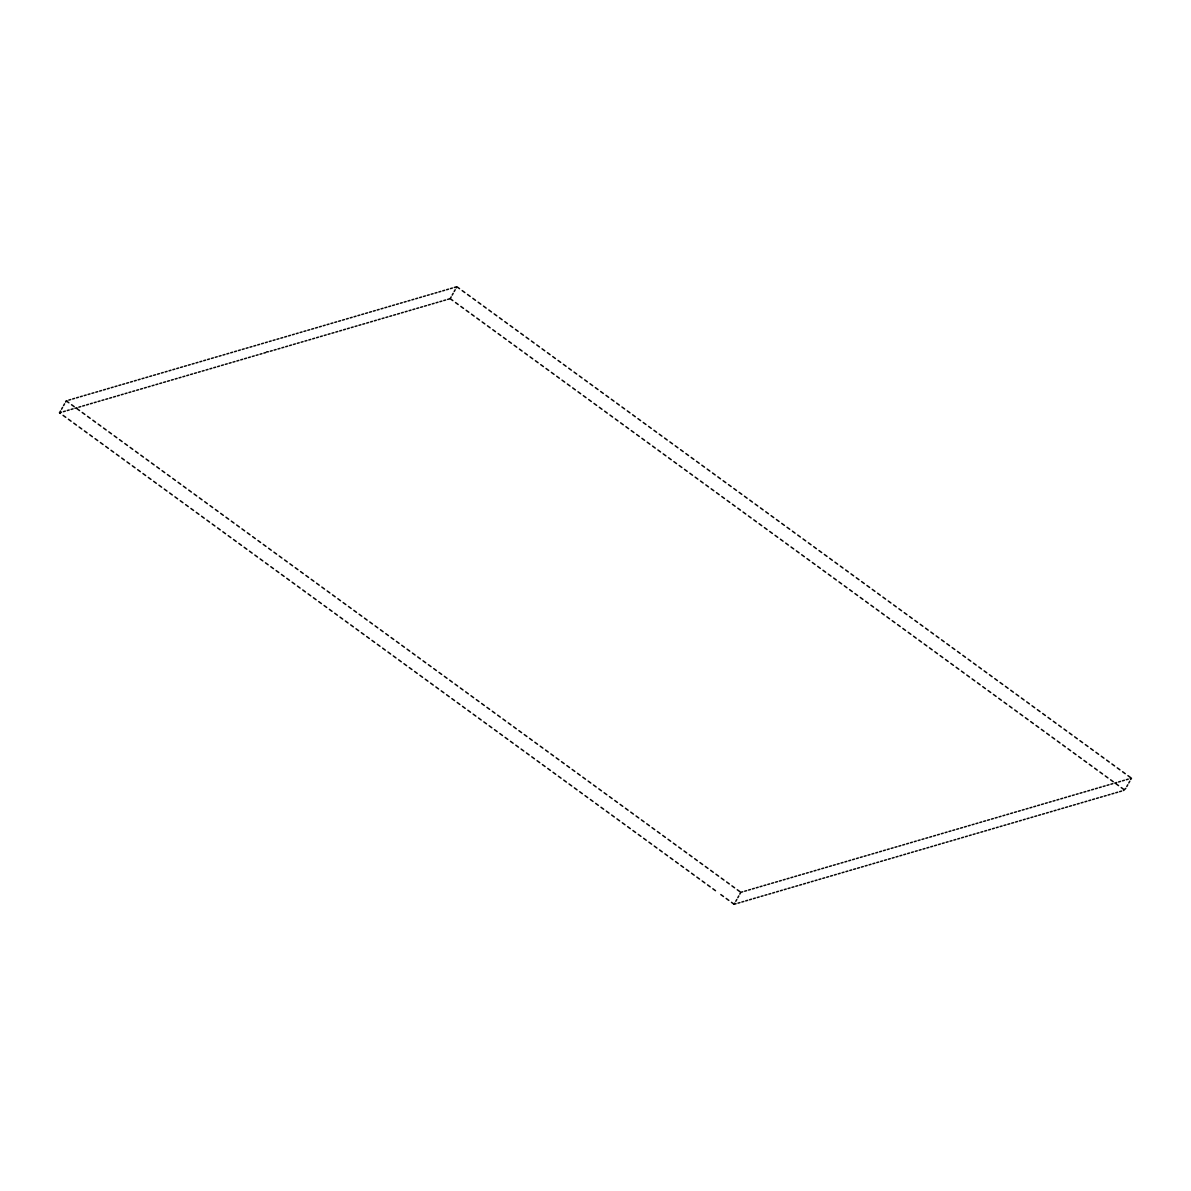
<?xml version="1.0" encoding="UTF-8"?>
<svg xmlns="http://www.w3.org/2000/svg" width="1191" height="1191" viewBox="0 0 1191 1191"><rect width="100%" height="100%" fill="white"/><g stroke="black" fill="none" stroke-linecap="round" stroke-linejoin="round"><path stroke-width="1.5" d="M60.443 413.441L59.55 412.786L60.547 410.999M61.56 409.213L62.557 407.411M63.555 405.625L64.552 403.838M65.565 402.037L66.86 400.652M266.769 351.762L268.362 351.792M451.195 296.872L450.183 298.673L452.848 300.608M452.193 295.085L453.19 293.299M454.188 291.497L455.2 289.711M456.198 287.924L456.868 286.733L459.532 288.669M731.468 902.331L734.132 904.267L734.802 903.076M735.8 901.289L736.812 899.503M737.81 897.701L738.807 895.915M739.805 894.128L740.817 892.327L742.737 891.761M1125.778 788.368L1123.485 790.526M1126.775 786.566L1127.773 784.78M1128.785 782.993L1129.783 781.192M1130.78 779.405L1131.45 778.214L1130.17 778.586M68.795 400.102L70.716 399.536M72.651 398.97L74.571 398.404M76.507 397.839L78.427 397.288M80.363 396.722L82.283 396.156M84.219 395.591L86.139 395.025M88.074 394.459L89.995 393.908M91.93 393.343L93.851 392.777M95.786 392.211L97.707 391.645M99.627 391.08L101.563 390.529M103.483 389.963L105.418 389.397M107.339 388.832L109.274 388.266M111.195 387.715L113.13 387.149M115.051 386.584L116.986 386.018M118.906 385.452L120.842 384.887M122.762 384.336L124.698 383.77M126.618 383.204L128.554 382.639M130.474 382.073L132.395 381.522M134.33 380.956L136.25 380.391M138.186 379.825L140.106 379.259M142.042 378.693L143.962 378.142M145.898 377.577L147.818 377.011M149.753 376.445L151.674 375.88M153.609 375.314L155.53 374.763M157.465 374.197L159.386 373.632M161.321 373.066L163.241 372.5M165.162 371.949L167.097 371.384M169.018 370.818L170.953 370.252M172.874 369.686L174.809 369.121M176.73 368.57L178.665 368.004M180.585 367.438L182.521 366.873M184.441 366.307L186.377 365.741M188.297 365.19L190.232 364.625M192.153 364.059L194.088 363.493M196.009 362.927L197.929 362.377M199.865 361.811L201.785 361.245M203.721 360.679L205.641 360.114M207.576 359.548L209.497 358.997M211.432 358.431L213.353 357.866M215.288 357.3L217.209 356.734M219.144 356.169L221.064 355.618M223 355.052L224.92 354.486M226.856 353.921L228.776 353.355M230.697 352.804L232.632 352.238M234.553 351.673L236.488 351.107M238.408 350.541L240.344 349.975M242.264 349.425L244.2 348.859M246.12 348.293L248.056 347.727M249.976 347.162L251.911 346.596M253.832 346.045L255.767 345.479M257.688 344.914L259.623 344.348M261.544 343.782L263.464 343.231M265.399 342.666L267.32 342.1M269.255 341.534L271.176 340.968M273.111 340.403L275.032 339.852M276.967 339.286L278.888 338.72M280.823 338.155L282.743 337.589M284.679 337.023L286.599 336.472M288.535 335.907L290.455 335.341M292.391 334.775L294.311 334.209M296.231 333.659L298.167 333.093M300.087 332.527L302.023 331.961M303.943 331.396L305.879 330.83M307.799 330.279L309.734 329.713M311.655 329.148L313.59 328.582M315.511 328.016L317.446 327.451M319.367 326.9L321.302 326.334M323.223 325.768L325.158 325.203M327.078 324.637L328.999 324.086M330.934 323.52L332.855 322.955M334.79 322.389L336.711 321.823M338.646 321.257L340.566 320.707M342.502 320.141L344.422 319.575M346.358 319.009L348.278 318.444M350.214 317.878L352.134 317.327M354.069 316.761L355.99 316.196M357.925 315.63L359.846 315.064M361.766 314.513L363.702 313.948M365.622 313.382L367.557 312.816M369.478 312.25L371.413 311.685M373.334 311.134L375.269 310.568M377.19 310.002L379.125 309.437M381.046 308.871L382.981 308.305M384.901 307.754L386.837 307.189M388.757 306.623L390.693 306.057M392.613 305.491L394.534 304.941M396.469 304.375L398.39 303.809M400.325 303.243L402.245 302.678M404.181 302.112L406.101 301.561M408.037 300.995L409.957 300.43M411.892 299.864L413.813 299.298M415.748 298.747L417.669 298.182M419.604 297.616L421.525 297.05M423.46 296.485L425.381 295.919M427.301 295.368L429.236 294.802M431.157 294.237L433.092 293.671M435.013 293.105L436.948 292.539M438.869 291.989L440.804 291.423M442.724 290.857L444.66 290.291M446.58 289.726L448.516 289.175M450.436 288.609L452.372 288.043M454.292 287.478L456.227 286.912M59.55 412.786L61.47 412.22M63.406 411.669L65.326 411.103M67.262 410.538L69.182 409.972M71.118 409.406L73.038 408.855M74.973 408.29L76.894 407.724M78.829 407.158L80.75 406.593M82.685 406.027L84.606 405.476M86.541 404.91L88.462 404.345M90.397 403.779L92.317 403.213M94.238 402.647L96.173 402.096M98.094 401.531L100.029 400.965M101.95 400.399L103.885 399.834M105.805 399.283L107.741 398.717M109.661 398.151L111.597 397.586M113.517 397.02L115.453 396.454M117.373 395.903L119.308 395.338M121.229 394.772L123.164 394.206M125.085 393.64L127.005 393.075M128.941 392.524L130.861 391.958M132.797 391.392L134.717 390.827M136.652 390.261L138.573 389.71M140.508 389.144L142.429 388.579M144.364 388.013L146.285 387.447M148.22 386.881L150.14 386.331M152.076 385.765L153.996 385.199M155.932 384.633L157.852 384.068M159.773 383.502L161.708 382.951M163.629 382.385L165.564 381.82M167.484 381.254L169.42 380.688M171.34 380.137L173.276 379.572M175.196 379.006L177.131 378.44M179.052 377.875L180.987 377.309M182.908 376.758L184.843 376.192M186.764 375.627L188.699 375.061M190.62 374.495L192.54 373.944M194.475 373.379L196.396 372.813M198.331 372.247L200.252 371.681M202.187 371.116L204.108 370.565M206.043 369.999L207.963 369.433M209.899 368.868L211.819 368.302M213.755 367.736L215.675 367.185M217.611 366.62L219.531 366.054M221.466 365.488L223.387 364.922M225.307 364.372L227.243 363.806M229.163 363.24L231.099 362.674M233.019 362.109L234.955 361.543M236.875 360.992L238.81 360.426M240.731 359.861L242.666 359.295M244.587 358.729L246.522 358.163M248.443 357.613L250.378 357.047M252.298 356.481L254.234 355.915M256.154 355.35L258.075 354.799M260.01 354.233L261.931 353.667M263.866 353.102L265.787 352.536M270.283 351.226L272.218 350.66M274.138 350.094L276.074 349.544M277.994 348.978L279.93 348.412M281.85 347.846L283.786 347.281M285.706 346.715L287.641 346.164M289.562 345.598L291.497 345.033M293.418 344.467L295.353 343.901M297.274 343.336L299.194 342.785M301.129 342.219L303.05 341.653M304.985 341.088L306.906 340.522M308.841 339.971L310.762 339.405M312.697 338.839L314.618 338.274M316.553 337.708L318.473 337.142M320.409 336.591L322.329 336.026M324.265 335.46L326.185 334.894M328.12 334.329L330.041 333.763M331.961 333.212L333.897 332.646M335.817 332.081L337.753 331.515M339.673 330.949L341.609 330.398M343.529 329.833L345.464 329.267M347.385 328.701L349.32 328.135M351.241 327.57L353.176 327.019M355.097 326.453L357.032 325.887M358.953 325.322L360.888 324.756M362.808 324.19L364.729 323.639M366.664 323.074L368.585 322.508M370.52 321.942L372.441 321.376M374.376 320.826L376.296 320.26M378.232 319.694L380.152 319.128M382.088 318.563L384.008 317.997M385.944 317.446L387.864 316.88M389.799 316.315L391.72 315.749M393.655 315.183L395.576 314.618M397.496 314.067L399.432 313.501M401.352 312.935L403.287 312.37M405.208 311.804L407.143 311.253M409.064 310.687L410.999 310.122M412.92 309.556L414.855 308.99M416.776 308.424L418.711 307.874M420.631 307.308L422.567 306.742M424.487 306.176L426.423 305.611M428.343 305.045L430.264 304.494M432.199 303.928L434.12 303.363M436.055 302.797L437.975 302.231M439.911 301.68L441.831 301.115M443.767 300.549L445.687 299.983M447.622 299.417L449.543 298.852M744.673 891.21L746.593 890.645M748.529 890.079L750.449 889.513M752.37 888.948L754.305 888.382M756.225 887.831L758.161 887.265M760.081 886.7L762.017 886.134M763.937 885.568L765.873 885.002M767.793 884.451L769.728 883.886M771.649 883.32L773.584 882.754M775.505 882.189L777.44 881.638M779.361 881.072L781.296 880.506M783.216 879.941L785.137 879.375M787.072 878.809L788.993 878.258M790.928 877.693L792.849 877.127M794.784 876.561L796.705 875.995M798.64 875.43L800.56 874.879M802.496 874.313L804.416 873.747M806.352 873.182L808.272 872.616M810.208 872.065L812.128 871.499M814.063 870.934L815.984 870.368M817.904 869.802L819.84 869.236M821.76 868.686L823.696 868.12M825.616 867.554L827.551 866.988M829.472 866.423L831.407 865.857M833.328 865.306L835.263 864.74M837.184 864.175L839.119 863.609M841.04 863.043L842.975 862.492M844.895 861.927L846.831 861.361M848.751 860.795L850.672 860.23M852.607 859.664L854.528 859.113M856.463 858.547L858.383 857.982M860.319 857.416L862.239 856.85M864.175 856.299L866.095 855.733M868.031 855.168L869.951 854.602M871.886 854.036L873.807 853.471M875.742 852.92L877.663 852.354M879.598 851.788L881.519 851.223M883.439 850.657L885.375 850.091M887.295 849.54L889.23 848.975M891.151 848.409L893.086 847.843M895.007 847.277L896.942 846.727M898.863 846.161L900.798 845.595M902.718 845.029L904.654 844.464M906.574 843.898L908.51 843.347M910.43 842.781L912.366 842.216M914.286 841.65L916.207 841.084M918.142 840.518L920.062 839.968M921.998 839.402L923.918 838.836M925.854 838.27L927.774 837.705M929.709 837.154L931.63 836.588M933.565 836.022L935.486 835.457M937.421 834.891L939.342 834.325M941.277 833.774L943.198 833.209M945.133 832.643L947.053 832.077M948.974 831.512L950.909 830.946M952.83 830.395L954.765 829.829M956.686 829.264L958.621 828.698M960.542 828.132L962.477 827.581M964.397 827.016L966.333 826.45M968.253 825.884L970.189 825.318M972.109 824.753L974.044 824.202M975.965 823.636L977.9 823.07M979.821 822.505L981.741 821.939M983.677 821.373L985.597 820.822M987.533 820.257L989.453 819.691M991.388 819.125L993.309 818.559M995.244 818.009L997.165 817.443M999.1 816.877L1001.021 816.311M1002.956 815.746L1004.876 815.18M1006.812 814.629L1008.732 814.063M1010.668 813.498L1012.588 812.932M1014.509 812.366L1016.444 811.8M1018.365 811.25L1020.3 810.684M1022.22 810.118L1024.156 809.552M1026.076 808.987L1028.012 808.436M1029.932 807.87L1031.868 807.304M1033.788 806.739L1035.723 806.173M1037.644 805.607L1039.579 805.056M1041.5 804.491L1043.435 803.925M1045.356 803.359L1047.276 802.794M1049.211 802.228L1051.132 801.677M1053.067 801.111L1054.988 800.546M1056.923 799.98L1058.844 799.414M1060.779 798.863L1062.7 798.298M1064.635 797.732L1066.555 797.166M1068.491 796.6L1070.411 796.035M1072.347 795.484L1074.267 794.918M1076.202 794.352L1078.123 793.787M1080.043 793.221L1081.979 792.655M1083.899 792.104L1085.835 791.539M1087.755 790.973L1089.691 790.407M1091.611 789.841L1093.546 789.291M1095.467 788.725L1097.402 788.159M1099.323 787.593L1101.258 787.028M1103.179 786.462L1105.114 785.911M1107.034 785.345L1108.97 784.78M1110.89 784.214L1112.811 783.648M1114.746 783.082L1116.667 782.532M1118.602 781.966L1120.523 781.4M1122.458 780.834L1124.378 780.269M1126.314 779.718L1128.234 779.152M734.132 904.267L736.068 903.716M737.988 903.15L739.924 902.584M741.844 902.019L743.78 901.453M745.7 900.887L747.635 900.336M749.556 899.771L751.491 899.205M753.412 898.639L755.332 898.074M757.268 897.523L759.188 896.957M761.123 896.391L763.044 895.826M764.979 895.26L766.9 894.694M768.835 894.143L770.756 893.578M772.691 893.012L774.612 892.446M776.547 891.88L778.467 891.315M780.403 890.764L782.323 890.198M784.259 889.632L786.179 889.067M788.1 888.501L790.035 887.95M791.955 887.384L793.891 886.819M795.811 886.253L797.747 885.687M799.667 885.121L801.603 884.571M803.523 884.005L805.458 883.439M807.379 882.873L809.314 882.308M811.235 881.742L813.17 881.191M815.091 880.625L817.026 880.06M818.946 879.494L820.867 878.928M822.802 878.377L824.723 877.812M826.658 877.246L828.579 876.68M830.514 876.114L832.435 875.549M834.37 874.998L836.29 874.432M838.226 873.866L840.146 873.301M842.082 872.735L844.002 872.169M845.938 871.618L847.858 871.053M849.793 870.487L851.714 869.921M853.634 869.356L855.57 868.805M857.49 868.239L859.426 867.673M861.346 867.108L863.281 866.542M865.202 865.976L867.137 865.425M869.058 864.86L870.993 864.294M872.914 863.728L874.849 863.162M876.77 862.597L878.705 862.046M880.625 861.48L882.561 860.914M884.481 860.349L886.402 859.783M888.337 859.232L890.258 858.666M892.193 858.101L894.113 857.535M896.049 856.969L897.969 856.403M899.905 855.853L901.825 855.287M903.761 854.721L905.681 854.155M907.616 853.59L909.537 853.024M911.472 852.473L913.393 851.907M915.328 851.342L917.249 850.776M919.169 850.21L921.105 849.659M923.025 849.094L924.96 848.528M926.881 847.962L928.816 847.397M930.737 846.831L932.672 846.28M934.593 845.714L936.528 845.148M938.448 844.583L940.384 844.017M942.304 843.451L944.24 842.9M946.16 842.335L948.096 841.769M950.016 841.203L951.937 840.638M953.872 840.087L955.792 839.521M957.728 838.955L959.648 838.39M961.584 837.824L963.504 837.258M965.439 836.707L967.36 836.142M969.295 835.576L971.216 835.01M973.151 834.444L975.072 833.879M977.007 833.328L978.928 832.762M980.863 832.196L982.783 831.631M984.704 831.065L986.639 830.514M988.56 829.948L990.495 829.383M992.416 828.817L994.351 828.251M996.272 827.685L998.207 827.135M1000.127 826.569L1002.063 826.003M1003.983 825.437L1005.919 824.872M1007.839 824.321L1009.774 823.755M1011.695 823.189L1013.63 822.624M1015.551 822.058L1017.471 821.492M1019.407 820.941L1021.327 820.376M1023.263 819.81L1025.183 819.244M1027.118 818.679L1029.039 818.113M1030.974 817.562L1032.895 816.996M1034.83 816.43L1036.751 815.865M1038.686 815.299L1040.606 814.748M1042.542 814.182L1044.462 813.617M1046.398 813.051L1048.318 812.485M1050.239 811.92L1052.174 811.369M1054.095 810.803L1056.03 810.237M1057.95 809.672L1059.886 809.106M1061.806 808.54L1063.742 807.989M1065.662 807.424L1067.598 806.858M1069.518 806.292L1071.453 805.726M1073.374 805.176L1075.309 804.61M1077.23 804.044L1079.165 803.478M1081.086 802.913L1083.006 802.347M1084.941 801.796L1086.862 801.23M1088.797 800.665L1090.718 800.099M1092.653 799.533L1094.574 798.967M1096.509 798.417L1098.43 797.851M1100.365 797.285L1102.285 796.719M1104.221 796.154L1106.141 795.603M1108.077 795.037L1109.997 794.471M1111.932 793.906L1113.853 793.34M1115.773 792.774L1117.709 792.223M1119.629 791.658L1121.565 791.092M462.182 290.604L464.847 292.554M467.512 294.49L470.177 296.425M472.842 298.36L475.507 300.311M478.172 302.246L480.822 304.181M483.486 306.132L486.151 308.067M488.816 310.002L491.481 311.953M494.146 313.888L496.811 315.823M499.476 317.774L502.126 319.709M504.79 321.644L507.455 323.595M510.12 325.53L512.785 327.465M515.45 329.416L518.115 331.351M520.765 333.286L523.43 335.222M526.094 337.172L528.759 339.107M531.424 341.043L534.089 342.993M536.754 344.928L539.404 346.864M542.069 348.814L544.734 350.75M547.398 352.685L550.063 354.635M552.728 356.571L555.393 358.506M558.058 360.456L560.708 362.392M563.373 364.327L566.038 366.277M568.702 368.213L571.367 370.148M574.032 372.083L576.697 374.034M579.347 375.969L582.012 377.904M584.677 379.855L587.342 381.79M590.007 383.725L592.671 385.676M595.336 387.611L597.986 389.546M600.651 391.497L603.316 393.432M605.981 395.367L608.646 397.318M611.311 399.253L613.975 401.188M616.64 403.124L619.29 405.074M621.955 407.009L624.62 408.945M627.285 410.895L629.95 412.83M632.615 414.766L635.279 416.716M637.929 418.651L640.594 420.587M643.259 422.537L645.924 424.472M648.589 426.408L651.254 428.358M653.919 430.293L656.583 432.229M659.233 434.179L661.898 436.114M664.563 438.05L667.228 439.985M669.893 441.935L672.558 443.871M675.223 445.806L677.873 447.756M680.537 449.692L683.202 451.627M685.867 453.577L688.532 455.513M691.197 457.448L693.862 459.398M696.512 461.334L699.177 463.269M701.841 465.219L704.506 467.155M707.171 469.09L709.836 471.04M712.501 472.976L715.166 474.911M717.816 476.847L720.481 478.797M723.145 480.732L725.81 482.668M728.475 484.618L731.14 486.553M733.805 488.489L736.455 490.439M739.12 492.374L741.785 494.31M744.449 496.26L747.114 498.195M749.779 500.131L752.444 502.081M755.094 504.016L757.759 505.952M760.424 507.887L763.089 509.837M765.753 511.773L768.418 513.708M771.083 515.658L773.748 517.594M776.398 519.529L779.063 521.479M781.728 523.415L784.393 525.35M787.057 527.3L789.722 529.236M792.387 531.171L795.037 533.121M797.702 535.057L800.367 536.992M803.032 538.942L805.697 540.878M808.361 542.813L811.026 544.749M813.691 546.699L816.341 548.634M819.006 550.57L821.671 552.52M824.336 554.455L827.001 556.391M829.665 558.341L832.33 560.276M834.98 562.212L837.645 564.162M840.31 566.097L842.975 568.033M845.64 569.983L848.305 571.918M850.97 573.854L853.619 575.804M856.284 577.739L858.949 579.675M861.614 581.61L864.279 583.56M866.944 585.496L869.609 587.431M872.274 589.381L874.923 591.317M877.588 593.252L880.253 595.202M882.918 597.138L885.583 599.073M888.248 601.023L890.913 602.959M893.563 604.894L896.227 606.844M898.892 608.78L901.557 610.715M904.222 612.65L906.887 614.601M909.552 616.536L912.202 618.471M914.867 620.422L917.532 622.357M920.196 624.292L922.861 626.243M925.526 628.178L928.191 630.113M930.856 632.064L933.506 633.999M936.171 635.934L938.836 637.885M941.5 639.82L944.165 641.755M946.83 643.706L949.495 645.641M952.145 647.576L954.81 649.512M957.475 651.462L960.14 653.397M962.804 655.333L965.469 657.283M968.134 659.219L970.799 661.154M973.449 663.104L976.114 665.04M978.779 666.975L981.444 668.925M984.108 670.861L986.773 672.796M989.438 674.746L992.088 676.682M994.753 678.617L997.418 680.567M1000.083 682.503L1002.748 684.438M1005.412 686.373L1008.077 688.324M1010.727 690.259L1013.392 692.194M1016.057 694.145L1018.722 696.08M1021.387 698.015L1024.052 699.966M1026.716 701.901L1029.381 703.836M1032.031 705.787L1034.696 707.722M1037.361 709.657L1040.026 711.608M1042.691 713.543L1045.356 715.478M1048.02 717.414L1050.67 719.364M1053.335 721.299L1056 723.235M1058.665 725.185L1061.33 727.12M1063.995 729.056L1066.66 731.006M1069.31 732.941L1071.974 734.877M1074.639 736.827L1077.304 738.762M1079.969 740.698L1082.634 742.648M1085.299 744.583L1087.964 746.519M1090.614 748.469L1093.278 750.404M1095.943 752.34L1098.608 754.275M1101.273 756.225L1103.938 758.161M1106.603 760.096L1109.253 762.046M1111.918 763.982L1114.582 765.917M1117.247 767.867L1119.912 769.803M1122.577 771.738L1125.242 773.688M1127.907 775.624L1130.557 777.559M455.513 302.544L458.178 304.494M460.843 306.429L463.507 308.365M466.172 310.315L468.822 312.25M471.487 314.186L474.152 316.136M476.817 318.071L479.482 320.007M482.147 321.957L484.811 323.892M487.461 325.828L490.126 327.778M492.791 329.713L495.456 331.649M498.121 333.584L500.786 335.534M503.451 337.47L506.115 339.405M508.765 341.355L511.43 343.291M514.095 345.226L516.76 347.176M519.425 349.112L522.09 351.047M524.755 352.998L527.405 354.933M530.069 356.868L532.734 358.819M535.399 360.754L538.064 362.689M540.729 364.64L543.394 366.575M546.044 368.51L548.709 370.446M551.373 372.396L554.038 374.331M556.703 376.267L559.368 378.217M562.033 380.152L564.698 382.088M567.348 384.038L570.013 385.973M572.677 387.909L575.342 389.859M578.007 391.794L580.672 393.73M583.337 395.68L585.987 397.615M588.652 399.551L591.317 401.486M593.981 403.436L596.646 405.372M599.311 407.307L601.976 409.257M604.626 411.193L607.291 413.128M609.956 415.078L612.621 417.014M615.285 418.949L617.95 420.899M620.615 422.835L623.28 424.77M625.93 426.72L628.595 428.656M631.26 430.591L633.925 432.541M636.59 434.477L639.254 436.412M641.919 438.348L644.569 440.298M647.234 442.233L649.899 444.169M652.564 446.119L655.229 448.054M657.894 449.99L660.558 451.94M663.223 453.875L665.873 455.811M668.538 457.761L671.203 459.696M673.868 461.632L676.533 463.582M679.198 465.517L681.862 467.453M684.512 469.403L687.177 471.338M689.842 473.274L692.507 475.209M695.172 477.159L697.837 479.095M700.502 481.03L703.152 482.98M705.816 484.916L708.481 486.851M711.146 488.801L713.811 490.737M716.476 492.672L719.141 494.622M721.806 496.558L724.456 498.493M727.12 500.443L729.785 502.379M732.45 504.314L735.115 506.249M737.78 508.2L740.445 510.135M743.095 512.07L745.76 514.021M748.424 515.956L751.089 517.891M753.754 519.842L756.419 521.777M759.084 523.712L761.734 525.663M764.399 527.598L767.064 529.533M769.728 531.484L772.393 533.419M775.058 535.355L777.723 537.305M780.388 539.24L783.038 541.176M785.703 543.111L788.368 545.061M791.032 546.997L793.697 548.932M796.362 550.882L799.027 552.818M801.677 554.753L804.342 556.703M807.007 558.639L809.672 560.574M812.336 562.524L815.001 564.46M817.666 566.395L820.331 568.345M822.981 570.281L825.646 572.216M828.311 574.166L830.976 576.102M833.64 578.037L836.305 579.972M838.97 581.923L841.62 583.858M844.285 585.793L846.95 587.744M849.615 589.679L852.28 591.614M854.944 593.565L857.609 595.5M860.259 597.435L862.924 599.386M865.589 601.321L868.254 603.256M870.919 605.207L873.584 607.142M876.248 609.077L878.913 611.013M881.563 612.963L884.228 614.898M886.893 616.834L889.558 618.784M892.223 620.719L894.888 622.655M897.552 624.605L900.202 626.54M902.867 628.476L905.532 630.426M908.197 632.361L910.862 634.297M913.527 636.247L916.192 638.182M918.842 640.118L921.506 642.068M924.171 644.003L926.836 645.939M929.501 647.874L932.166 649.824M934.831 651.76L937.496 653.695M940.146 655.645L942.81 657.581M945.475 659.516L948.14 661.467M950.805 663.402L953.47 665.337M956.135 667.288L958.785 669.223M961.45 671.158L964.115 673.109M966.779 675.044L969.444 676.979M972.109 678.93L974.774 680.865M977.439 682.8L980.089 684.736M982.754 686.686L985.419 688.621M988.083 690.557L990.748 692.507M993.413 694.442L996.078 696.378M998.728 698.328L1001.393 700.263M1004.058 702.199L1006.723 704.149M1009.387 706.084L1012.052 708.02M1014.717 709.97L1017.367 711.905M1020.032 713.841L1022.697 715.776M1025.362 717.726L1028.027 719.662M1030.691 721.597L1033.356 723.547M1036.021 725.483L1038.671 727.418M1041.336 729.368L1044.001 731.304M1046.666 733.239L1049.331 735.189M1051.995 737.125L1054.66 739.06M1057.31 741.01L1059.975 742.946M1062.64 744.881L1065.305 746.831M1067.97 748.767L1070.635 750.702M1073.299 752.638L1075.949 754.588M1078.614 756.523L1081.279 758.459M1083.944 760.409L1086.609 762.344M1089.274 764.28L1091.939 766.23M1094.603 768.165L1097.253 770.101M1099.918 772.051L1102.583 773.986M1105.248 775.922L1107.913 777.872M1110.578 779.807L1113.243 781.743M1115.893 783.693L1118.557 785.628M1121.222 787.564L1123.887 789.499M66.22 400.846L68.884 402.781M71.549 404.732L74.214 406.667M76.879 408.602L79.544 410.553M82.209 412.488L84.859 414.423M87.524 416.374L90.188 418.309M92.853 420.244L95.518 422.195M98.183 424.13L100.848 426.065M103.498 428.016L106.163 429.951M108.828 431.886L111.492 433.822M114.157 435.772L116.822 437.707M119.487 439.643L122.137 441.593M124.802 443.528L127.467 445.464M130.132 447.414L132.797 449.349M135.461 451.285L138.126 453.235M140.791 455.17L143.441 457.106M146.106 459.056L148.771 460.991M151.436 462.927L154.101 464.862M156.765 466.812L159.43 468.748M162.08 470.683L164.745 472.633M167.41 474.569L170.075 476.504M172.74 478.454L175.405 480.39M178.069 482.325L180.734 484.275M183.384 486.211L186.049 488.146M188.714 490.096L191.379 492.032M194.044 493.967L196.709 495.918M199.373 497.853L202.023 499.788M204.688 501.724L207.353 503.674M210.018 505.609L212.683 507.545M215.348 509.495L218.013 511.43M220.663 513.366L223.327 515.316M225.992 517.251L228.657 519.187M231.322 521.137L233.987 523.072M236.652 525.008L239.317 526.958M241.967 528.893L244.631 530.829M247.296 532.779L249.961 534.714M252.626 536.65L255.291 538.585M257.956 540.535L260.606 542.471M263.271 544.406L265.935 546.356M268.6 548.292L271.265 550.227M273.93 552.177L276.595 554.113M279.245 556.048L281.91 557.998M284.575 559.934L287.239 561.869M289.904 563.819L292.569 565.755M295.234 567.69L297.899 569.626M300.549 571.576L303.214 573.511M305.879 575.447L308.543 577.397M311.208 579.332L313.873 581.268M316.538 583.218L319.188 585.153M321.853 587.089L324.518 589.039M327.183 590.974L329.847 592.91M332.512 594.86L335.177 596.795M337.842 598.731L340.492 600.681M343.157 602.616L345.822 604.552M348.487 606.487L351.151 608.437M353.816 610.373L356.481 612.308M359.131 614.258L361.796 616.194M364.461 618.129L367.126 620.079M369.791 622.015L372.455 623.95M375.12 625.9L377.77 627.836M380.435 629.771L383.1 631.721M385.765 633.657L388.43 635.592M391.095 637.542L393.759 639.478M396.424 641.413L399.074 643.348M401.739 645.299L404.404 647.234M407.069 649.169L409.734 651.12M412.399 653.055L415.064 654.99M417.713 656.941L420.378 658.876M423.043 660.811L425.708 662.762M428.373 664.697L431.038 666.632M433.703 668.583L436.353 670.518M439.017 672.453L441.682 674.389M444.347 676.339L447.012 678.274M449.677 680.21L452.342 682.16M455.007 684.096L457.657 686.031M460.322 687.981L462.986 689.917M465.651 691.852L468.316 693.802M470.981 695.738L473.646 697.673M476.296 699.623L478.961 701.559M481.626 703.494L484.29 705.444M486.955 707.38L489.62 709.315M492.285 711.25L494.95 713.201M497.6 715.136L500.265 717.071M502.93 719.022L505.594 720.957M508.259 722.892L510.924 724.843M513.589 726.778L516.239 728.713M518.904 730.664L521.569 732.599M524.234 734.534L526.898 736.485M529.563 738.42L532.228 740.355M534.878 742.306L537.543 744.241M540.208 746.176L542.873 748.112M545.538 750.062L548.202 751.997M550.867 753.933L553.532 755.883M556.182 757.818L558.847 759.754M561.512 761.704L564.177 763.639M566.842 765.575L569.506 767.525M572.171 769.46L574.821 771.396M577.486 773.346L580.151 775.281M582.816 777.217L585.481 779.152M588.146 781.102L590.81 783.038M593.46 784.973L596.125 786.923M598.79 788.859L601.455 790.794M604.12 792.744L606.785 794.68M609.45 796.615L612.114 798.565M614.764 800.501L617.429 802.436M620.094 804.387L622.759 806.322M625.424 808.257L628.089 810.208M630.754 812.143L633.404 814.078M636.068 816.014L638.733 817.964M641.398 819.899L644.063 821.835M646.728 823.785L649.393 825.72M652.043 827.656L654.708 829.606M657.372 831.541L660.037 833.477M662.702 835.427L665.367 837.362M668.032 839.298L670.697 841.248M673.347 843.183L676.012 845.119M678.676 847.069L681.341 849.004M684.006 850.94L686.671 852.875M689.336 854.825L691.986 856.761M694.651 858.696L697.316 860.646M699.98 862.582L702.645 864.517M705.31 866.467L707.975 868.403M710.64 870.338L713.29 872.288M715.955 874.224L718.62 876.159M721.284 878.109L723.949 880.045M726.614 881.98L729.279 883.916M731.929 885.866L734.594 887.801M737.259 889.737L739.924 891.687M63.093 415.376L65.758 417.312M68.423 419.262L71.088 421.197M73.753 423.133L76.418 425.083M79.082 427.018L81.747 428.954M84.397 430.904L87.062 432.839M89.727 434.775L92.392 436.725M95.057 438.66L97.722 440.596M100.386 442.531L103.036 444.481M105.701 446.417L108.366 448.352M111.031 450.302L113.696 452.238M116.361 454.173L119.026 456.123M121.69 458.059L124.34 459.994M127.005 461.944L129.67 463.88M132.335 465.815L135 467.765M137.665 469.701L140.33 471.636M142.98 473.571L145.644 475.522M148.309 477.457L150.974 479.392M153.639 481.343L156.304 483.278M158.969 485.213L161.619 487.164M164.284 489.099L166.948 491.034M169.613 492.985L172.278 494.92M174.943 496.855L177.608 498.806M180.273 500.741L182.923 502.676M185.588 504.627L188.252 506.562M190.917 508.497L193.582 510.433M196.247 512.383L198.912 514.318M201.562 516.254L204.227 518.204M206.892 520.139L209.556 522.075M212.221 524.025L214.886 525.96M217.551 527.896L220.201 529.846M222.866 531.781L225.531 533.717M228.196 535.667L230.86 537.603M233.525 539.538L236.19 541.488M238.855 543.424L241.505 545.359M244.17 547.294L246.835 549.245M249.5 551.18L252.164 553.115M254.829 555.066L257.494 557.001M260.144 558.936L262.809 560.887M265.474 562.822L268.139 564.757M270.804 566.708L273.468 568.643M276.133 570.578L278.798 572.529M281.448 574.464L284.113 576.399M286.778 578.335L289.443 580.285M292.108 582.22L294.772 584.156M297.437 586.106L300.087 588.041M302.752 589.977L305.417 591.927M308.082 593.862L310.747 595.798M313.412 597.748L316.077 599.683M318.726 601.619L321.391 603.569M324.056 605.504L326.721 607.44M329.386 609.39L332.051 611.325M334.716 613.261L337.381 615.196M340.031 617.146L342.695 619.082M345.36 621.017L348.025 622.967M350.69 624.903L353.355 626.838M356.02 628.788L358.67 630.724M361.335 632.659L363.999 634.609M366.664 636.545L369.329 638.48M371.994 640.43L374.659 642.366M377.309 644.301L379.974 646.251M382.639 648.187L385.303 650.122M387.968 652.058L390.633 654.008M393.298 655.943L395.963 657.879M398.613 659.829L401.278 661.764M403.943 663.7L406.607 665.65M409.272 667.585L411.937 669.521M414.602 671.471L417.252 673.406M419.917 675.342L422.582 677.292M425.247 679.227L427.911 681.163M430.576 683.098L433.241 685.048M435.891 686.984L438.556 688.919M441.221 690.869L443.886 692.805M446.551 694.74L449.215 696.69M451.88 698.626L454.545 700.561M457.195 702.511L459.86 704.447M462.525 706.382L465.19 708.332M467.855 710.268L470.519 712.203M473.184 714.153L475.834 716.089M478.499 718.024L481.164 719.96M483.829 721.91L486.494 723.845M489.159 725.781L491.823 727.731M494.488 729.666L497.138 731.602M499.803 733.552L502.468 735.487M505.133 737.423L507.798 739.373M510.463 741.308L513.127 743.244M515.777 745.194L518.442 747.129M521.107 749.065L523.772 751.015M526.437 752.95L529.102 754.886M531.767 756.821L534.417 758.771M537.081 760.707L539.746 762.642M542.411 764.592L545.076 766.528M547.741 768.463L550.406 770.413M553.071 772.349L555.721 774.284M558.385 776.234L561.05 778.17M563.715 780.105L566.38 782.055M569.045 783.991L571.71 785.926M574.36 787.861L577.025 789.812M579.689 791.747L582.354 793.682M585.019 795.633L587.684 797.568M590.349 799.503L592.999 801.454M595.664 803.389L598.329 805.324M600.993 807.275L603.658 809.21M606.323 811.145L608.988 813.096M611.653 815.031L614.303 816.966M616.968 818.917L619.633 820.852M622.298 822.787L624.962 824.723M627.627 826.673L630.292 828.608M632.942 830.544L635.607 832.494M638.272 834.429L640.937 836.365M643.602 838.315L646.266 840.25M648.931 842.186L651.596 844.136M654.246 846.072L656.911 848.007M659.576 849.957L662.241 851.893M664.906 853.828L667.57 855.778M670.235 857.714L672.885 859.649M675.55 861.584L678.215 863.535M680.88 865.47L683.545 867.405M686.21 869.356L688.874 871.291M691.524 873.226L694.189 875.177M696.854 877.112L699.519 879.047M702.184 880.998L704.849 882.933M707.514 884.868L710.178 886.819M712.828 888.754L715.493 890.689M720.823 894.575L723.488 896.51M726.153 898.446L728.818 900.396"/></g></svg>
